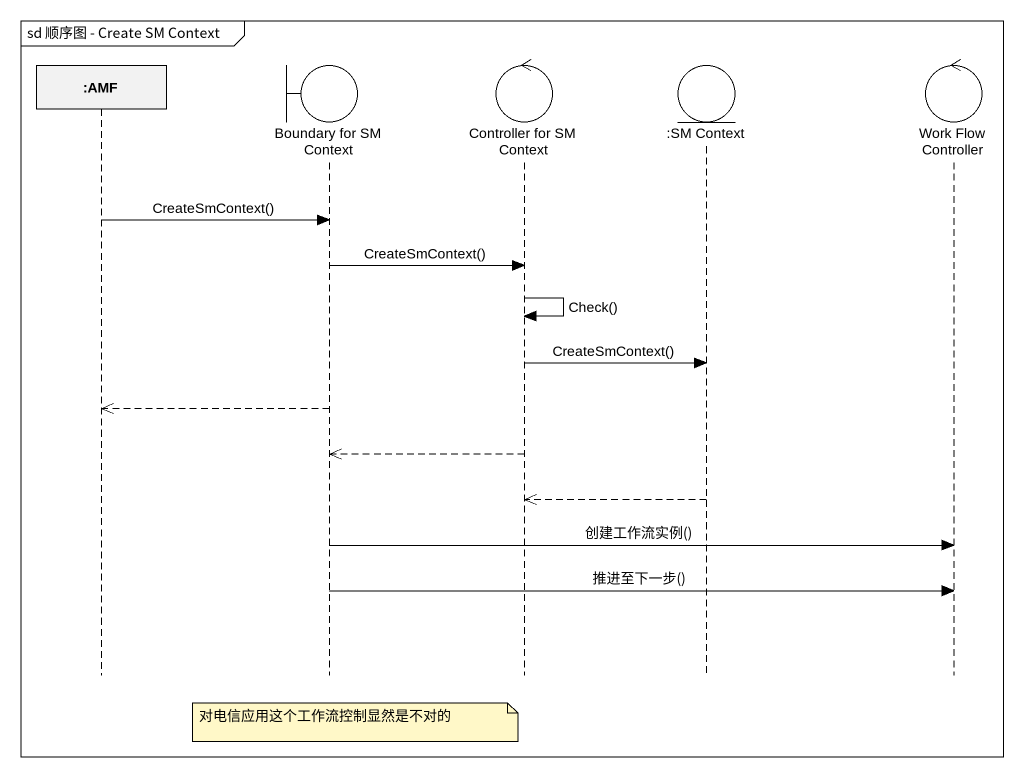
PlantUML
@startuml
mainframe sd 顺序图 - Create SM Context
hide footbox
participant ":AMF" as AMF
boundary "Boundary for SM Context" as Boundary_for_SM_Context
control "Controller for SM Context" as Controller_for_SM_Context
entity ":SM Context" as SM_Context
control "Work Flow Controller" as Work_Flow_Controller

AMF -> Boundary_for_SM_Context : CreateSmContext()
Boundary_for_SM_Context -> Controller_for_SM_Context : CreateSmContext()
Controller_for_SM_Context -> Controller_for_SM_Context : Check()
Controller_for_SM_Context -> SM_Context : CreateSmContext()
Boundary_for_SM_Context -->> AMF
Controller_for_SM_Context -->> Boundary_for_SM_Context
SM_Context -->> Controller_for_SM_Context
Boundary_for_SM_Context -> Work_Flow_Controller : 创建工作流实例()
Boundary_for_SM_Context -> Work_Flow_Controller : 推进至下一步()
note over Boundary_for_SM_Context : 对电信应用这个工作流控制显然是不对的
@enduml
